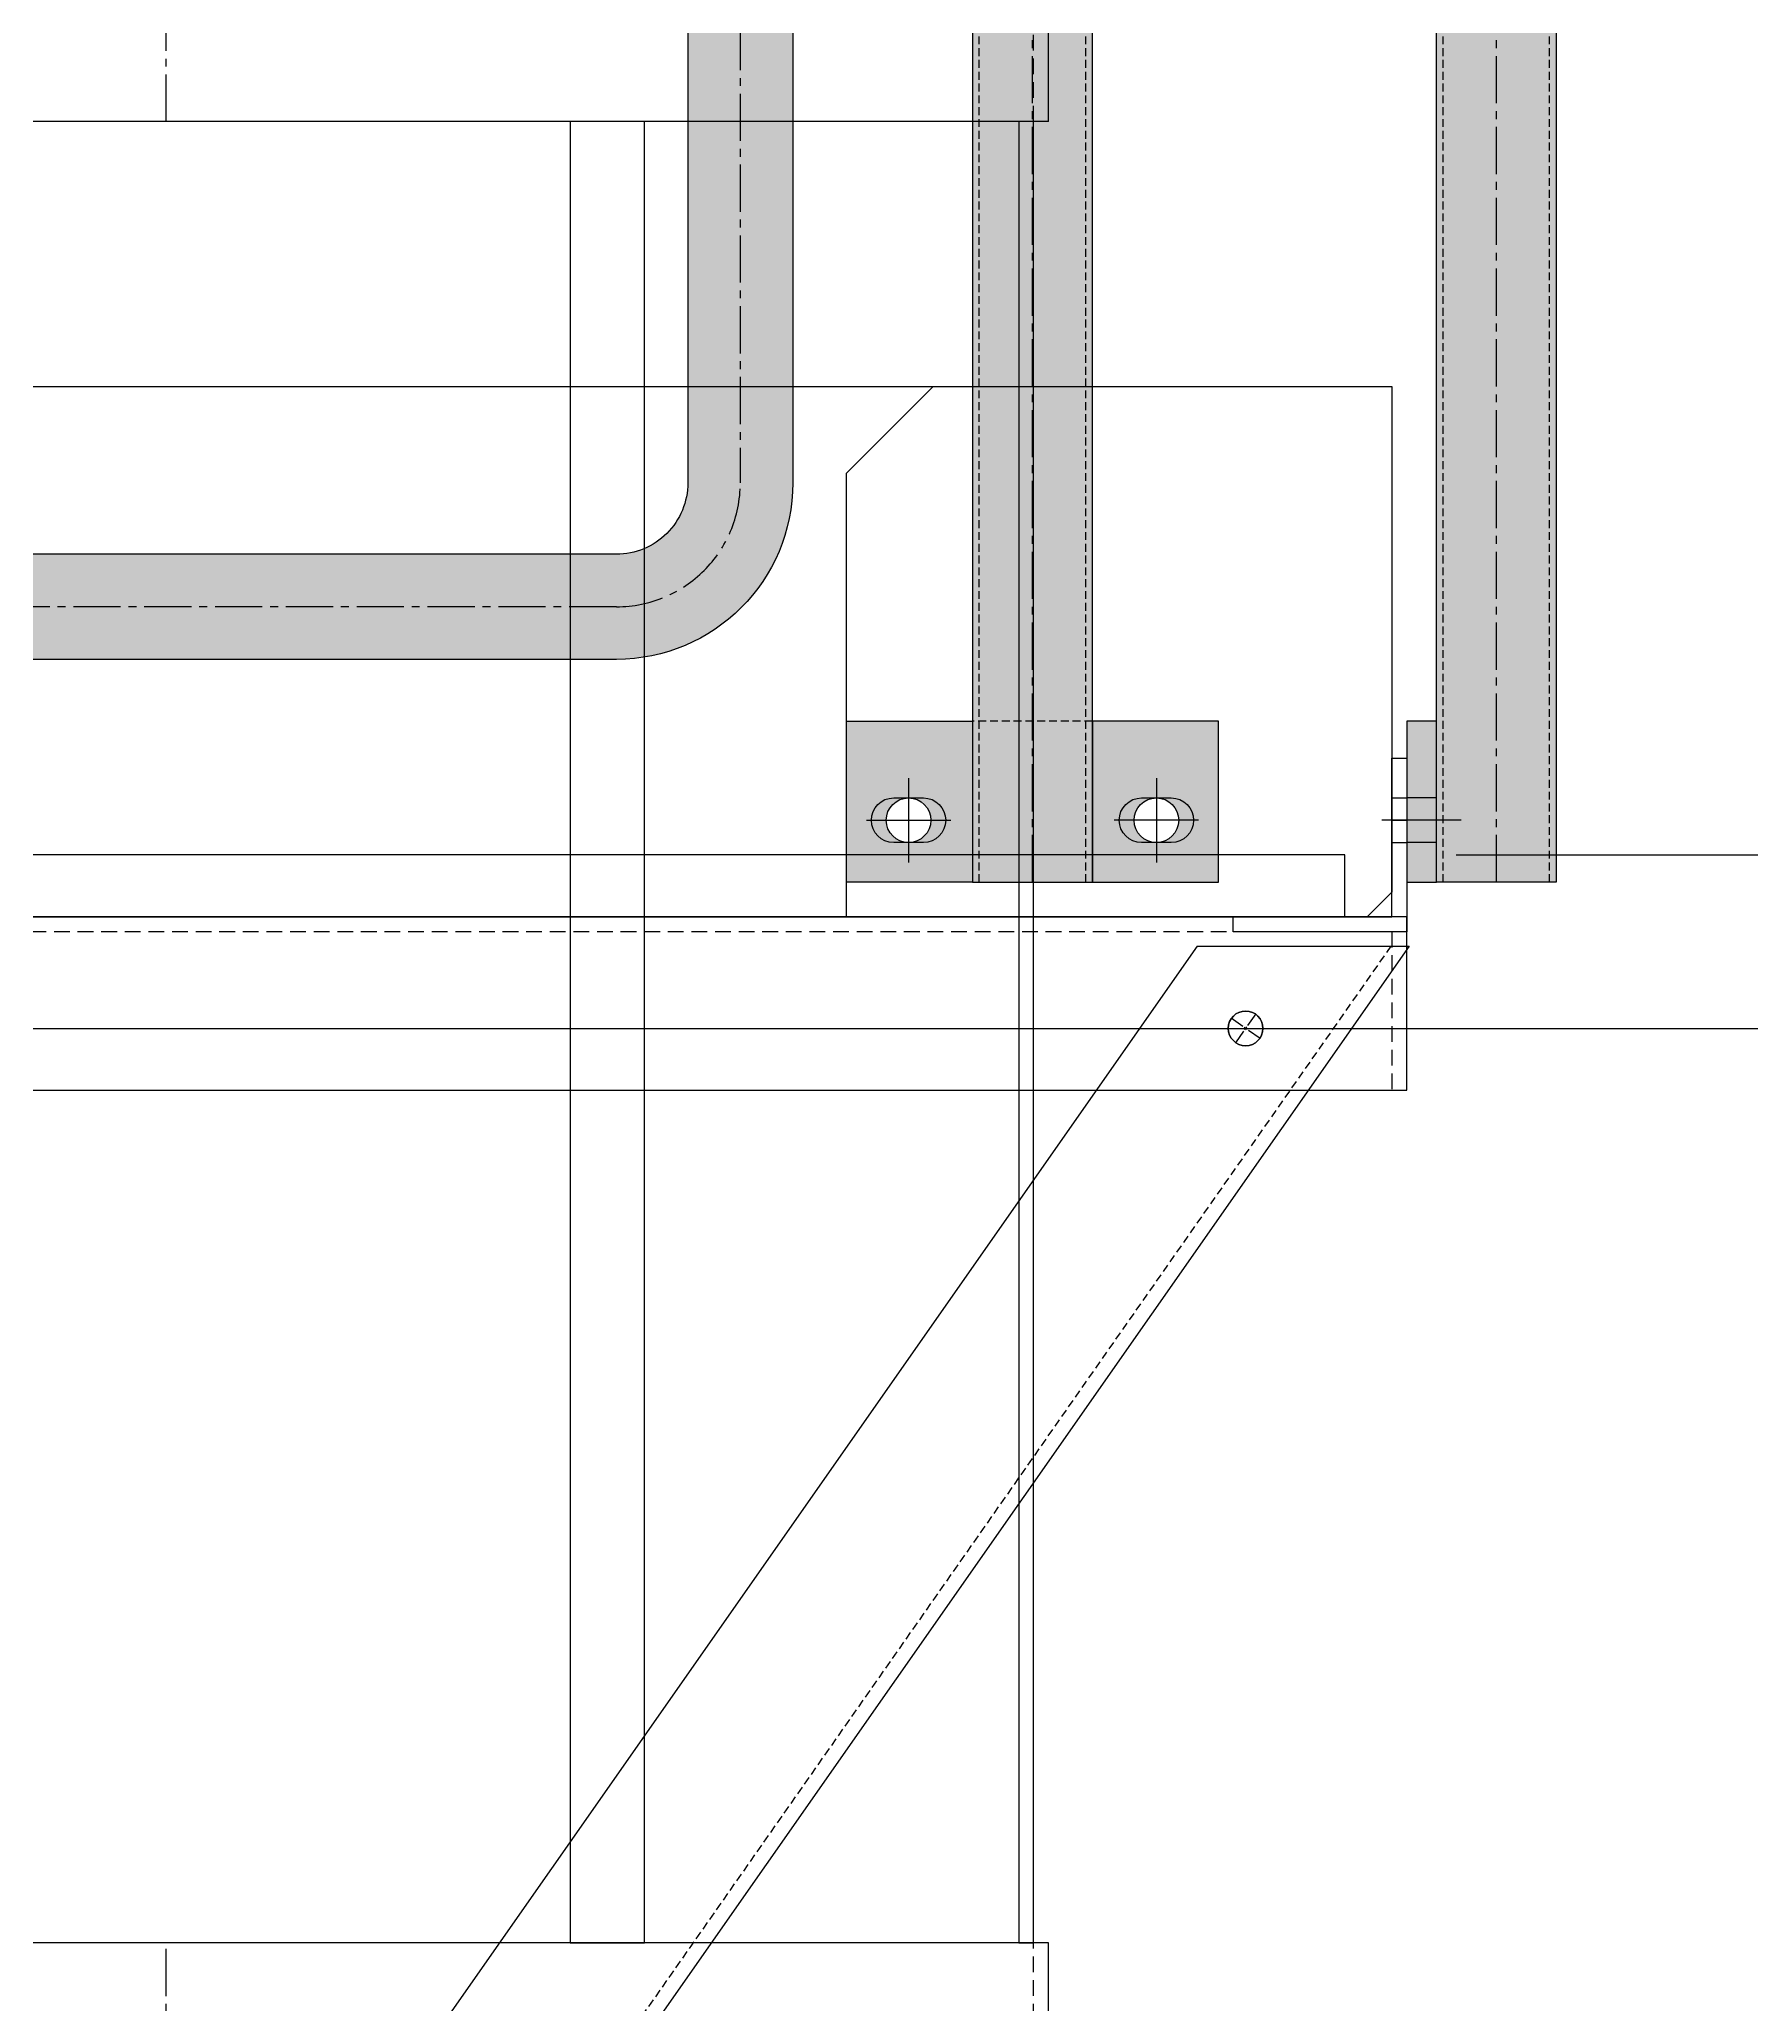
# Model space of a CAD drawing. Header units: millimetres. Extents: x -272986 to 200319, y -34579 to 49604.
# Drawn here: x -28860 to -28169, y 9108 to 9901 of the extents above; entities that cross this region are included whole.
import ezdxf

# ---------------------------------------------------------------- set-up
doc = ezdxf.new("R2010")
doc.units = ezdxf.units.MM
for name, pattern in [('CENTER2', [28.575000000000003, 19.05, -3.175, 3.175, -3.175]), ('HIDDEN', [9.524999999999999, 6.35, -3.175]), ('HIDDEN2', [4.762499999999999, 3.175, -1.5875])]:
    doc.linetypes.add(name, pattern=pattern)
doc.layers.get('Defpoints').update_dxf_attribs({"color": 9})
for name, color, linetype in [('X 0001 M', 7, 'Continuous'), ('X 1001 M', 8, 'HIDDEN2'), ('X 2001 M', 1, 'CENTER2'), ('X 3001 D', 5, 'Continuous'), ('X 5001 H', 8, 'Continuous')]:
    doc.layers.add(name, color=color, linetype=linetype)
doc.layers.add('X 5999 H', color=7, linetype='Continuous', true_color=0xffffff)
doc.styles.add('BIT STD. 2.5', font='isocpeur.ttf', dxfattribs={"height": 2.5})
doc.styles.add('BIT STD. 3.0', font='isocpeur.ttf', dxfattribs={"height": 2.5})
doc.dimstyles.new('BIT STD. 2.5', dxfattribs={"dimtxt": 2.5, "dimasz": 2.5, "dimexe": 1, "dimexo": 0.75, "dimgap": 1, "dimtad": 1, "dimdec": 0, "dimdsep": 46, "dimtxsty": 'BIT STD. 2.5', "dimcen": 0, "dimadec": 0, "dimazin": 0, "dimtfac": 1, "dimtdec": 0, "dimtmove": 0, "dimatfit": 3, "dimfxl": 1, "dimtfill": 1, "dimlwd": -1, "dimlwe": -1, "dimarcsym": 0})
doc.dimstyles.new('BIT STD. 3.0', dxfattribs={"dimtxt": 3, "dimasz": 3, "dimexe": 1, "dimexo": 0.75, "dimgap": 1, "dimtad": 1, "dimdec": 0, "dimdsep": 46, "dimtxsty": 'BIT STD. 3.0', "dimcen": 0, "dimadec": 0, "dimazin": 0, "dimtfac": 1, "dimtdec": 0, "dimtmove": 0, "dimatfit": 3, "dimfxl": 1, "dimtfill": 1, "dimlwd": -1, "dimlwe": -1, "dimarcsym": 0})

# ---------------------------------------------------------------- blocks, each defined once
blk = doc.blocks.new('*D31')
at = {"layer": 'Defpoints', "color": 0, "transparency": 16777216}
for p in [(-29510.67678410279, 9502.029233528097), (-27304.06413126659, 9502.0292335281), (-29510.67678410279, 8302.029233528097)]:
    blk.add_point(p, dxfattribs=at)
at = {"layer": 'X 3001 D', "color": 0, "transparency": 16777216}
for p, q in [((-29465.67678410279, 9502.029233528097), (-27244.06413126659, 9502.0292335281)), ((-27304.06413126659, 8452.0292335281), (-27304.06413126659, 9352.0292335281)), ((-29465.67678410279, 8302.029233528097), (-27244.06413126659, 8302.0292335281))]:
    blk.add_line(p, q, dxfattribs=at)
for points in [[(-27329.06413126659, 9352.0292335281), (-27279.06413126659, 9352.0292335281), (-27304.06413126659, 9502.0292335281)], [(-27329.06413126659, 8452.0292335281), (-27279.06413126659, 8452.0292335281), (-27304.06413126659, 8302.0292335281)]]:
    blk.add_solid(points, dxfattribs=at)
at = {"layer": 'X 3001 D', "color": 0, "transparency": 16777216, "insert": (-27439.06413126658, 8902.029233528105), "char_height": 150, "attachment_point": 5, "rotation": 90, "style": 'BIT STD. 2.5', "bg_fill": 3, "box_fill_scale": 1.1, "bg_fill_color": 256, "bg_fill_true_color": 13158600, "bg_fill_transparency": 0}
blk.add_mtext('1200', dxfattribs=at)
blk = doc.blocks.new('*D30')
at = {"layer": 'Defpoints', "color": 0, "transparency": 16777216}
for p in [(-29510.67678410279, 10702.0292335281), (-27304.0641312666, 10702.0292335281), (-29510.67678410279, 9502.029233528097)]:
    blk.add_point(p, dxfattribs=at)
at = {"layer": 'X 3001 D', "color": 0, "transparency": 16777216}
for p, q in [((-29465.67678410279, 10702.0292335281), (-27244.0641312666, 10702.0292335281)), ((-27304.0641312666, 9652.0292335281), (-27304.0641312666, 10552.0292335281)), ((-29465.67678410279, 9502.029233528097), (-27244.0641312666, 9502.0292335281))]:
    blk.add_line(p, q, dxfattribs=at)
for points in [[(-27329.0641312666, 10552.0292335281), (-27279.0641312666, 10552.0292335281), (-27304.0641312666, 10702.0292335281)], [(-27329.0641312666, 9652.0292335281), (-27279.0641312666, 9652.0292335281), (-27304.0641312666, 9502.0292335281)]]:
    blk.add_solid(points, dxfattribs=at)
at = {"layer": 'X 3001 D', "color": 0, "transparency": 16777216, "insert": (-27439.06413126659, 10102.0292335281), "char_height": 150, "attachment_point": 5, "rotation": 90, "style": 'BIT STD. 2.5', "bg_fill": 3, "box_fill_scale": 1.1, "bg_fill_color": 256, "bg_fill_true_color": 13158600, "bg_fill_transparency": 0}
blk.add_mtext('1200', dxfattribs=at)
blk = doc.blocks.new('*U66')
at = {"layer": 'X 2001 M', "color": 0, "linetype": 'CENTER2', "transparency": 16777216}
for p, q in [((-7.12, 0), (-1.4, 0)), ((0, 1.4), (0, 7.12)), ((1.4, 0), (7.12, 0)), ((0, -7.12), (0, -1.4))]:
    blk.add_line(p, q, dxfattribs=at)
at = {"layer": 'X 2001 M', "color": 0, "linetype": 'Continuous', "transparency": 16777216}
for p, q in [((-0.7000000000000001, 0), (0.7000000000000001, 0)), ((0, -0.7000000000000001), (0, 0.7000000000000001))]:
    blk.add_line(p, q, dxfattribs=at)
blk = doc.blocks.new('*U63')
for p, q in [((70, -66.00000000000728), (1256.24782091157, 764.3734746380926)), ((69.99999999999977, 19.44588931012868), (70, -66.00000000000728))]:
    blk.add_line(p, q)
blk.add_lwpolyline([(69.99999999999977, 19.44588931012868), (1186.613107667452, 801.0750646773456), (1256.24782091157, 764.3734746380926)])
blk.add_circle((103.1788927810211, -0.0518303982244106), 7)
at = {"layer": 'X 1001 M'}
blk.add_line((70, -58.67606663056699), (1250.279131204931, 767.5193252128854), dxfattribs=at)
at = {"layer": 'X 2001 M', "linetype": 'CENTER2', "rotation": 34.99202019855872}
blk.add_blockref('*U66', (103.1788927810211, -0.0518303982244106), dxfattribs=at)
blk = doc.blocks.new('AC-PLAT-1M-FRM-02')
blk.add_lwpolyline([(-1035.000000000011, 45), (-1035.000000000011, -25), (64.99999999999272, -25.00000000000091), (64.99999999999272, 45)], close=True)
for centre in [(-970.0000000000218, 0), (0, 0)]:
    blk.add_circle(centre, 7)
at = {"layer": 'X 5001 H', "linetype": 'HIDDEN'}
for p, q in [((58.99999999999272, 38.99999999999909), (-1029.000000000015, 39)), ((-1029.000000000015, 38.99999999999909), (-1029.000000000015, -25.00000000000091)), ((58.99999999999272, 38.99999999999909), (58.99999999999272, -25.00000000000091))]:
    blk.add_line(p, q, dxfattribs=at)
blk = doc.blocks.new('AC-PLAT-1M-KPLT-03')
blk.add_lwpolyline([(10.00000000207365, 175.0000000002719), (195.0000000020736, 175.0000000002719), (195.0000000020736, -28.99999999972806), (185.0000000020736, -38.99999999972806), (-24.99999999793363, -38.99999999972806), (-24.99999999792635, 140.0000000002719)], close=True)
for points in [[(-5.99999999931606, 9.000000000131877), (6.00000000068394, 9.000000000131877, -0.9999999999999999), (6.00000000068394, -8.999999999868123), (-5.99999999931606, -8.999999999868123, -0.9999999999999999), (-5.99999999931606, 9.000000000131877)], [(94.00000000069122, 9.000000000131877), (106.0000000006912, 9.000000000131877, -0.9999999999999999), (106.0000000006912, -8.999999999868123), (94.00000000069122, -8.999999999868123, -0.9999999999999999), (94.00000000069122, 9.000000000131877)]]:
    blk.add_lwpolyline(points, format="xyb")
blk = doc.blocks.new('AC-FLR (MESH)')
blk.add_lwpolyline([(-525, 0), (525, 0), (525, 25), (-525, 25)], close=True)
blk = doc.blocks.new('Heavy Duty - HR Std - side elev')
at = {"layer": 'X 5999 H', "ltscale": 10, "true_color": 0xc7c8ca}
h = blk.add_hatch(color=9, dxfattribs=at)
edge = h.paths.add_edge_path()
edge.add_arc((36.15000000000276, 536.0000000000051), 37.99999999999699, 50.54096873599241, 129.4590312640162, ccw=False)
edge.add_line((60.30000000000473, 565.3390098674099), (60.30000000000291, 1056.660990132586))
edge.add_arc((36.150000000006, 1086.000000000007), 38.00000000000615, 230.5409687360137, 309.45903126398633, ccw=False)
edge.add_line((12.00000000000909, 1056.660990132586), (11.99999999999636, 565.3390098674063))
edge = h.paths.add_edge_path()
edge.add_arc((36.15000000000327, 536), 38.00000000000011, 0, 360)
edge = h.paths.add_edge_path()
edge.add_line((60.30000000000473, 506.6609901325901), (60.30000000000473, -25))
edge.add_line((60.30000000000473, -25), (12, -25))
edge.add_line((12, -25), (12, 506.6609901325901))
edge.add_arc((36.15000000000236, 536.0000000000033), 38.00000000000374, 230.540968736, 309.459031264)
edge = h.paths.add_edge_path(flags=17)
edge.add_arc((36.15000000000327, 536), 21.5, 0, 360)
edge = h.paths.add_edge_path(flags=17)
edge.add_arc((36.15000000000327, 1086), 21.5, 0, 360)
edge = h.paths.add_edge_path()
edge.add_arc((36.15000000000327, 1086), 38.00000000000011, 0, 360)
h.paths.add_polyline_path([(0, -25), (12, -25), (12, 40), (0, 40)])
at = {"layer": 'X 0001 M'}
blk.add_lwpolyline([(60.30000000000473, 506.6609901325901), (60.30000000000473, -25), (12, -25), (12, 506.6609901325901, 0.3586331317842514)], format="xyb", close=True, dxfattribs=at)
at = {"layer": 'X 0001 M', "ltscale": 10}
blk.add_lwpolyline([(0, -25), (12, -25), (12, 40), (0, 40)], close=True, dxfattribs=at)
at = {"layer": 'X 1001 M'}
for p, q in [((14.64999999999964, -25), (14.64999999999964, 504.667109932212)), ((57.65000000000509, -25), (57.65000000000509, 504.667109932212))]:
    blk.add_line(p, q, dxfattribs=at)
at = {"layer": 'X 1001 M', "ltscale": 10}
for p, q in [((12, 9), (0, 9)), ((12, -9), (0, -9))]:
    blk.add_line(p, q, dxfattribs=at)
at = {"layer": 'X 2001 M'}
blk.add_line((36.15000000000146, -25), (36.15000000000327, 1149), dxfattribs=at)
at = {"layer": 'X 2001 M', "ltscale": 10}
blk.add_line((22, 0), (-10, 0), dxfattribs=at)
blk = doc.blocks.new('Heavy Duty - HR Std - front elev')
at = {"layer": 'X 5999 H', "ltscale": 10, "true_color": 0xc7c8ca}
h = blk.add_hatch(color=9, dxfattribs=at)
edge = h.paths.add_edge_path()
edge.add_arc((50.00000000000091, 545.0000000000038), 37.99999999999599, 50.540968735997524, 129.4590312640024, ccw=False)
edge.add_line((74.14999999999964, 574.3390098674099), (74.14999999999964, 1065.660990132583))
edge.add_arc((50.00000000000221, 1094.999999999992), 37.99999999999788, 230.5409687359938, 309.4590312639976, ccw=False)
edge.add_line((25.85000000000036, 1065.660990132586), (25.85000000000218, 574.3390098674099))
edge = h.paths.add_edge_path()
edge.add_line((74.93338984173715, 1066.323771674084), (74.93338984173715, 1123.676228325916))
edge.add_arc((50.00000000000091, 1095.000000000001), 37.99999999999988, 48.99371303907665, 131.0062869609233)
edge.add_line((25.06661015826467, 1123.676228325916), (25.06661015826467, 1066.323771674084))
edge.add_arc((50.00000000000091, 1094.999999999999), 37.99999999999988, 228.9937130390767, 311.0062869609233)
edge = h.paths.add_edge_path()
edge.add_arc((50, 544.9999999999958), 37.99999999999621, 230.540968735996, 309.459031264004, ccw=False)
edge.add_line((25.85000000000036, 515.6609901325901), (25.85000000000036, -25))
edge.add_line((25.85000000000036, -25), (-25, -25))
edge.add_line((-25, -25), (-25, 40))
edge.add_line((-25, 40), (25.85000000000036, 40))
edge.add_line((25.85000000000036, 40), (25.85000000000036, -25))
edge.add_line((25.85000000000036, -25), (74.14999999999964, -25))
edge.add_line((74.14999999999964, -25), (125, -25))
edge.add_line((125, -25), (125, 40))
edge.add_line((125, 40), (74.14999999999964, 40))
edge.add_line((74.14999999999964, 40), (74.14999999999964, -25))
edge.add_line((74.14999999999964, -25), (74.14999999999964, 515.6609901325901))
edge = h.paths.add_edge_path()
edge.add_line((74.93338984173715, 516.3237716740841), (74.93338984173715, 573.6762283259159))
edge.add_arc((50.00000000000091, 545.0000000000013), 37.99999999999979, 48.99371303907655, 131.0062869609235)
edge.add_line((25.06661015826467, 573.6762283259159), (25.06661015826467, 516.3237716740841))
edge.add_arc((50.00000000000091, 544.9999999999987), 37.99999999999979, 228.9937130390765, 311.0062869609234)
edge = h.paths.add_edge_path(flags=16)
edge.add_arc((100, 0), 9, 0, 360)
edge = h.paths.add_edge_path(flags=16)
edge.add_arc((0, 0), 9, 0, 360)
at = {"layer": 'X 0001 M', "ltscale": 10}
blk.add_lwpolyline([(74.14999999999964, 515.6609901325901, -0.3586331317842913), (25.85000000000036, 515.6609901325901), (25.85000000000036, -25), (-25, -25), (-25, 40), (25.85000000000036, 40), (25.85000000000036, -25), (74.14999999999964, -25), (125, -25), (125, 40), (74.14999999999964, 40), (74.14999999999964, -25)], format="xyb", close=True, dxfattribs=at)
for centre in [(0, 0), (100, 0)]:
    blk.add_circle(centre, 9, dxfattribs=at)
at = {"layer": 'X 1001 M'}
for p, q in [((28.5, -25), (28.5, 513.667109932212)), ((71.5, -25), (71.5, 513.667109932212))]:
    blk.add_line(p, q, dxfattribs=at)
blk.add_lwpolyline([(74.14999999999964, 40), (25.85000000000036, 40)], dxfattribs=at)
at = {"layer": 'X 2001 M'}
blk.add_line((50, -25), (50.00000000000182, 1158), dxfattribs=at)
at = {"layer": 'X 2001 M', "ltscale": 10}
for p, q in [((1.818989403545856e-12, 17), (1.818989403545856e-12, -17)), ((99.99999999999818, 17), (99.99999999999818, -17)), ((-17, 0), (17, 0)), ((117, 0), (83, 0))]:
    blk.add_line(p, q, dxfattribs=at)
blk = doc.blocks.new('Platform Gate HD')
at = {"layer": 'X 5999 H', "true_color": 0xc7c8ca}
h = blk.add_hatch(color=9, dxfattribs=at)
h.paths.add_polyline_path([(630.4000000000015, 115.9999999999984, 0.414213562373097), (559.2000000000016, 187.1999999999989), (101.2000000000071, 187.1999999999989, 0.4142135623730951), (30.00000000000728, 115.9999999999989), (30.00000000000728, 8), (-29.99999999998545, 8), (-29.99999999999272, 0), (30.00000000000728, 0), (30.00000000000728, -592.0000000000036), (-29.99999999998545, -592.0000000000036), (-29.99999999998545, -600), (30.00000000000728, -600), (30.00000000000728, -784.0000000000025, 0.4142135623730951), (101.2000000000071, -855.2000000000025), (559.2000000000016, -855.2000000000025, 0.4142135623730951), (630.4000000000015, -784.0000000000025)])
h.paths.add_polyline_path([(72.40000000000146, 115.9999999999975, -0.4142135623730951), (101.2000000000016, 144.7999999999975), (559.2000000000071, 144.7999999999975, -0.4142135623730951), (588.0000000000073, 115.9999999999975), (588.0000000000073, -362.8000000000011), (72.40000000000146, -362.8000000000011)], flags=16)
h.paths.add_polyline_path([(72.40000000000146, -405.2000000000025), (588.0000000000073, -405.2000000000025), (588.0000000000073, -784.0000000000011, -0.4142135623730945), (559.2000000000071, -812.8000000000011), (101.2000000000016, -812.8000000000011, -0.4142135623730946), (72.40000000000146, -784.0000000000011)], flags=16)
blk.add_lwpolyline([(30, -784.0000000000018), (30, 115.9999999999982, -0.414213562373086), (101.1999999999971, 187.1999999999989), (559.1999999999971, 187.1999999999989, -0.414213562373086), (630.3999999999942, 115.9999999999982), (630.3999999999942, -784.0000000000018, -0.414213562373086), (559.1999999999971, -855.2000000000025), (101.1999999999971, -855.2000000000025, -0.414213562373086)], format="xyb", close=True)
blk.add_lwpolyline([(588, -405.2000000000025), (588, -784.0000000000018, -0.4142135623731172), (559.1999999999971, -812.8000000000011), (101.1999999999971, -812.8000000000011, -0.4142135623731172), (72.39999999999418, -784.0000000000018), (72.39999999999418, -405.2000000000025)], format="xyb")
at = {"layer": 'X 2001 M'}
blk.add_lwpolyline([(51.19999999999709, -784.0000000000018), (51.19999999999709, 115.9999999999982, -0.414213562373095), (101.1999999999971, 165.9999999999982), (559.1999999999971, 165.9999999999982, -0.414213562373095), (609.1999999999971, 115.9999999999982), (609.1999999999971, -784.0000000000018, -0.414213562373095), (559.1999999999971, -834.0000000000018), (101.1999999999971, -834.0000000000018, -0.414213562373095)], format="xyb", close=True, dxfattribs=at)
blk = doc.blocks.new('Platform Side')
blk.add_line((317.5545084464902, 1458.931071869703), (1035.55450844649, 1458.931071869703))
blk.add_lwpolyline([(1220.55450844649, 1244.931071869703), (1220.55450844649, 1308.931071869703), (1226.55450844649, 1308.931071869703), (1226.55450844649, 1238.931071869703), (1156.55450844649, 1238.931071869703), (1156.55450844649, 1244.931071869703)], close=True)
at = {"layer": 'X 2001 M', "linetype": 'HIDDEN'}
blk.add_line((1220.55450844649, 1283.931071869703), (1226.55450844649, 1283.931071869703), dxfattribs=at)
at = {"layer": 'X 5001 H', "linetype": 'HIDDEN'}
for p, q in [((1220.55450844649, 1292.931071869703), (1226.55450844649, 1292.931071869703)), ((1220.55450844649, 1274.931071869703), (1226.55450844649, 1274.931071869703))]:
    blk.add_line(p, q, dxfattribs=at)
for name, p in [('Platform Gate HD', (348.4863707143522, 2204.054034973082)), ('AC-PLAT-1M-KPLT-03', (1025.554508444417, 1283.931071869431)), ('AC-FLR (MESH)', (676.5545084464902, 1244.931071869703)), ('AC-PLAT-1M-FRM-02', (1161.554508446497, 1199.931071869703))]:
    blk.add_blockref(name, p)
at = {"xscale": -1, "rotation": 90}
blk.add_blockref('*U63', (1161.502678048273, 1303.109964650725), dxfattribs=at)
at = {"layer": 'X 0001 M'}
for name, p in [('Heavy Duty - HR Std - front elev', (1025.554508445101, 1283.931071869561)), ('Heavy Duty - HR Std - side elev', (1226.55450844649, 1283.931071869703))]:
    blk.add_blockref(name, p, dxfattribs=at)
blk = doc.blocks.new('*U58')
at = {"layer": 'X 2001 M', "color": 0, "linetype": 'CENTER2', "transparency": 16777216}
blk.add_line((0, -122.9790510162248), (0, -72.73905101622483), dxfattribs=at)
blk = doc.blocks.new('Cage Hoop Side')
for p, q in [((-30, -25), (-30.00000000000728, 24.99999999999909)), ((777, 25), (-30, 25)), ((777, -25), (776.9999999999927, 24.99999999999909)), ((777, -25), (-30, -25))]:
    blk.add_line(p, q)
blk.add_circle((0, 0), 7)
at = {"layer": 'X 5001 H', "linetype": 'HIDDEN'}
blk.add_line((771, -25), (771, 24.99999999999909), dxfattribs=at)
at = {"layer": 'X 2001 M', "linetype": 'CENTER2'}
blk.add_blockref('*U58', (421, 97.85905101622484), dxfattribs=at)
blk = doc.blocks.new('Middle Cage')
for points in [[(614, -860), (584, -860), (584, -1594.999999999387), (614, -1594.999999999387)], [(771, -860), (765, -860), (765, -1594.999999999387), (771, -1594.999999999387)]]:
    blk.add_lwpolyline(points, close=True)
for p in [(0, -835), (-5.093170329928398e-10, -1619.999999999387)]:
    blk.add_blockref('Cage Hoop Side', p)
blk = doc.blocks.new('*D312')
at = {"layer": 'Defpoints', "color": 0, "transparency": 16777216}
for p in [(-28333.12225586301, 9572.029233528097), (-28227.58609450716, 9572.029233528097), (-33887.25192663548, 1987.029233528126)]:
    blk.add_point(p, dxfattribs=at)
at = {"layer": 'X 3001 D', "color": 0, "transparency": 16777216}
blk.add_line((-28288.12225586301, 9572.029233528097), (-27406.29005085096, 9572.029233528097), dxfattribs=at)
at = {"layer": 'X 3001 D', "color": 0, "transparency": 16777216, "insert": (-27786.93807267906, 9708.615181686351), "char_height": 150, "attachment_point": 5, "style": 'BIT STD. 3.0', "bg_fill": 3, "box_fill_scale": 1.1, "bg_fill_color": 256, "bg_fill_true_color": 13158600, "bg_fill_transparency": 0}
blk.add_mtext('{\\fArial|b0|i0|c0|p34;▼}7.585m', dxfattribs=at)

msp = doc.modelspace()

# ---------------------------------------------------------------- dimensions: what is measured, and where the dimension line sits
at = {"layer": 'X 3001 D', "color": 252}
dim = msp.add_linear_dim(base=(-27304.06413126659, 9502.0292335281), p1=(-29510.67678410278, 8302.029233528094), p2=(-29510.67678410278, 9502.029233528094), angle=90, dimstyle='BIT STD. 2.5', dxfattribs=at)
dim.commit()
dim.dimension.update_dxf_attribs({"geometry": '*D31', "text_midpoint": (-27439.06413126658, 8902.029233528105)})

# ---------------------------------------------------------------- next in the draw order: dimensions: what is measured, and where the dimension line sits
dim = msp.add_linear_dim(base=(-27304.0641312666, 10702.0292335281), p1=(-29510.67678410278, 9502.029233528094), p2=(-29510.67678410278, 10702.02923352809), angle=90, dimstyle='BIT STD. 2.5', dxfattribs=at)
dim.commit()
dim.dimension.update_dxf_attribs({"geometry": '*D30', "text_midpoint": (-27439.06413126659, 10102.0292335281)})

# ---------------------------------------------------------------- next in the draw order: block references
for name, p in [('Middle Cage', (-29229.67676430949, 10728.02923352809)), ('Platform Side', (-29534.67676430949, 8302.098161658394))]:
    msp.add_blockref(name, p)

# ---------------------------------------------------------------- next in the draw order: dimensions: what is measured, and where the dimension line sits
at = {"layer": 'X 3001 D'}
dim = msp.add_ordinate_dim(feature_location=(-28333.12225586301, 9572.029233528097), offset=(105.53616135584889, 0), dtype=0, origin=(-33887.25192663548, 1987.029233528126), text='{\\fArial|b0|i0|c0|p34;▼}<>', dimstyle='BIT STD. 3.0', override={"dimdec": 3, "dimlfac": 0.001, "dimzin": 0, "dimpost": 'm'}, dxfattribs=at)
dim.commit()
dim.dimension.update_dxf_attribs({"geometry": '*D312', "text_midpoint": (-27786.93807267906, 9708.615181686351)})

doc.saveas('drawing.dxf')
